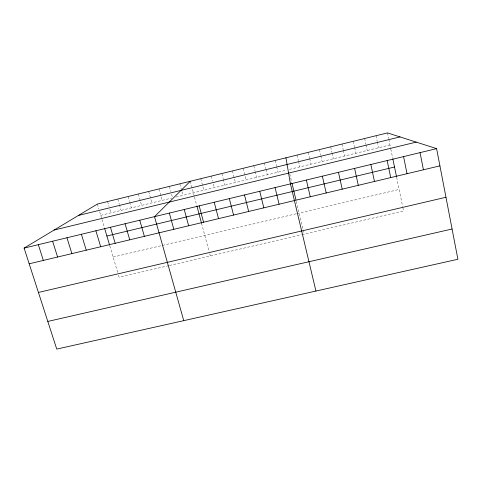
<?xml version="1.0" encoding="UTF-8"?>
<svg xmlns="http://www.w3.org/2000/svg" width="482" height="482" viewBox="0 0 482 482"><rect width="100%" height="100%" fill="white"/><g stroke="black" fill="none" stroke-linecap="round" stroke-linejoin="round"><path stroke-width="0.36" stroke-dasharray="2.41 1.81" d="M100.738 215.34L171.869 198.03M176.02 197.018L286.591 170.11M289.435 169.423L389.968 144.955M113.131 257.051L296.237 213.767M296.948 213.598L399.132 189.444M168.718 265.654L119.12 277.21L118.054 273.619M169.441 265.486L301.244 234.776M301.949 234.613L403.561 210.935L402.825 207.368M97.388 204.049L98.852 208.989M99.69 211.815L101.768 218.798M101.973 219.485L104.431 227.769M109.806 245.862L117.843 272.902M107.576 201.554L109.028 206.501M109.86 209.333L110.902 212.869M117.801 199.042L119.241 204.007M119.446 204.717L121.096 210.387M128.055 196.529L129.483 201.5M129.688 202.211L131.321 207.899M138.346 194.005L141.581 205.398M148.667 191.475L151.872 202.898M159.024 188.932L162.199 200.385M169.411 186.383L170.791 191.408M171.574 194.276L172.363 197.144M179.834 183.829L181.196 188.866M181.979 191.74L182.949 195.331M190.294 181.268L194.318 196.325M194.511 197.03L196.77 205.489M201.524 223.25L208.995 251.182M209.724 253.918L210.273 255.972M200.783 178.695L203.838 190.251M211.309 176.111L212.628 181.184M213.381 184.076L214.327 187.697M221.865 173.52L223.172 178.605M223.359 179.328L224.853 185.136M232.457 170.923L235.415 182.564M243.085 168.32L246.013 179.985M253.749 165.706L255.014 170.821M255.195 171.55L256.641 177.4M264.443 163.079L265.787 168.598M265.956 169.29L267.305 174.803M275.174 160.452L276.505 165.983M276.674 166.67L278.006 172.201M289.766 173.918L291.821 182.558M296.297 201.428L302.901 229.227M303.064 229.926L304.058 234.119M297.069 155.077L298.37 160.639M298.533 161.331L299.834 166.893M308.239 152.342L309.522 157.909M309.685 158.608L310.968 164.181M319.446 149.589L320.711 155.18M320.873 155.873L322.139 161.464M330.688 146.835L331.941 152.433M332.098 153.131L333.351 158.735M341.973 144.07L343.208 149.679M343.359 150.384L344.594 155.999M353.294 141.292L354.511 146.92M354.662 147.625L355.885 153.252M364.651 138.503L365.856 144.148M366.007 144.853L367.206 150.492M376.05 135.707L377.237 141.365M377.382 142.076L378.569 147.727M387.486 132.905L388.655 138.575M388.799 139.286L390.685 148.414M390.824 149.107L392.703 158.223M396.62 177.243L402.681 206.651"/><path stroke-width="0.72" d="M190.294 181.268L154.517 216.653L183.75 320.651M24.1 248.097L97.388 204.049L387.486 132.905L436.608 148.637L457.9 259.256L56.749 349.095L24.1 248.097L436.608 148.637M78.427 215.442L400.018 136.918M54.153 230.035L416.237 142.112M106.884 236.011L394.517 167.013M29.173 263.799L439.921 165.862M38.433 292.447L445.964 197.265M47.808 321.44L452.08 229.01M38.331 244.663L43.35 260.419M52.622 241.217L57.587 257.027M66.98 237.759L71.884 253.616M81.404 234.276L86.254 250.188M95.894 230.788L100.684 246.748M104.636 228.456L109.601 245.157M110.45 227.275L115.18 243.296M125.073 223.75L129.742 239.819M139.762 220.208L144.371 236.331M169.345 213.074L173.827 229.312M184.232 209.483L188.661 225.775M199.199 205.88L203.555 222.22M196.957 206.194L201.524 223.25M214.225 202.253L218.527 218.653M229.33 198.614L233.559 215.068M244.501 194.957L248.664 211.465M259.738 191.282L263.841 207.844M275.053 187.588L279.09 204.211M315.939 291.05L290.435 183.877L285.94 157.807M291.99 183.274L295.954 199.97M306.365 180.039L310.263 196.777M322.368 176.177L326.2 192.981M338.448 172.303L342.208 189.161M354.607 168.405L358.295 185.323M370.851 164.489L374.466 181.473M387.167 160.554L390.709 177.599M392.854 158.952L396.481 176.563M403.567 156.602L407.031 173.707M420.045 152.625L423.437 169.791"/></g></svg>
